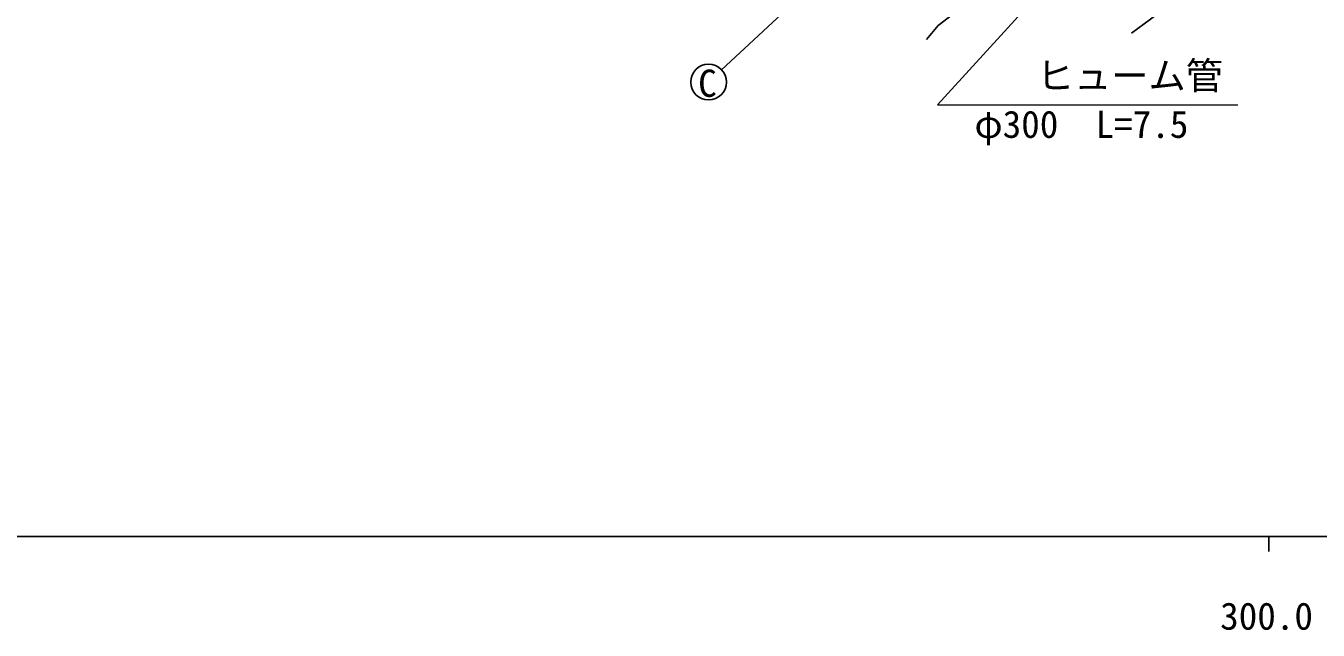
# Model space of a CAD drawing. Units: millimetres, scale not verified. Extents: x 40000 to 680000, y 20000 to 380000.
# Drawn here: x 284500 to 371310, y 198715 to 239329 of the extents above; entities that cross this region are included whole.
import ezdxf
from ezdxf.enums import TextEntityAlignment as Align

# ---------------------------------------------------------------- set-up
doc = ezdxf.new("R2010")
doc.units = ezdxf.units.MM
doc.header["$LTSCALE"] = 1000
for name, color, linetype, lineweight in [('M-BGD', 7, 'Continuous', 25), ('M-BGD-EXST', 7, 'Continuous', 25), ('M-STR-HTXT', 7, 'Continuous', 13), ('M-TTL-BAND', 7, 'Continuous', 25)]:
    doc.layers.add(name, color=color, linetype=linetype, lineweight=lineweight)
doc.styles.add('ＭＳ ゴシック', font='')
doc.styles.get('ＭＳ ゴシック').set_extended_font_data('MS Gothic')

msp = doc.modelspace()

# ---------------------------------------------------------------- linework, layer by layer
at = {"layer": 'M-BGD'}
for points in [[(358766, 238826), (360475, 240091), (361966, 241293), (363274, 242239), (364655, 243272), (365634, 243948), (366913, 244895), (367896, 245559), (369170, 246190), (370319, 246681), (372076, 247461), (373304, 247952), (374719, 248425), (375875, 248829), (377335, 249075), (378564, 249292), (380376, 249625), (382241, 250037), (383723, 250341), (385053, 250630), (386298, 250796), (386833, 250811), (383899, 243306)], [(344992, 238402), (345786, 239348), (346742, 240101), (347827, 240891), (348893, 241598), (349987, 242223), (351047, 242686), (352095, 243210), (352803, 243504), (353483, 243798)]]:
    msp.add_lwpolyline(points, dxfattribs=at)
at = {"layer": 'M-BGD-EXST'}
msp.add_line((345021, 249214), (331240, 236366), dxfattribs=at)
msp.add_circle((330363, 235547), 1200, dxfattribs=at)
at = {"layer": 'M-STR-HTXT'}
msp.add_lwpolyline([(358721, 248264), (345738, 234018), (365912, 234018)], dxfattribs=at)
at = {"layer": 'M-TTL-BAND'}
for p, q in [((40000, 205000), (579000, 205000)), ((368000, 205000), (368000, 204000))]:
    msp.add_line(p, q, dxfattribs=at)

# ---------------------------------------------------------------- texts
at = {"layer": 'M-BGD-EXST', "style": 'ＭＳ ゴシック'}
msp.add_text('C', height=1833, dxfattribs=at).set_placement((330287, 235472), align=Align.MIDDLE_CENTER)
at = {"layer": 'M-STR-HTXT', "style": 'ＭＳ ゴシック'}
msp.add_text('ヒューム管', height=1833, dxfattribs=at).set_placement((352412, 234518), align=Align.BOTTOM_LEFT)
msp.add_text('φ300\u3000L=7.5', height=1833, dxfattribs=at).set_placement((355408, 231247), align=Align.BOTTOM_CENTER)
at = {"layer": 'M-TTL-BAND', "style": 'ＭＳ ゴシック'}
msp.add_text('300.0', height=1833, dxfattribs=at).set_placement((367844, 198195), align=Align.BOTTOM_CENTER)

doc.saveas('drawing.dxf')
